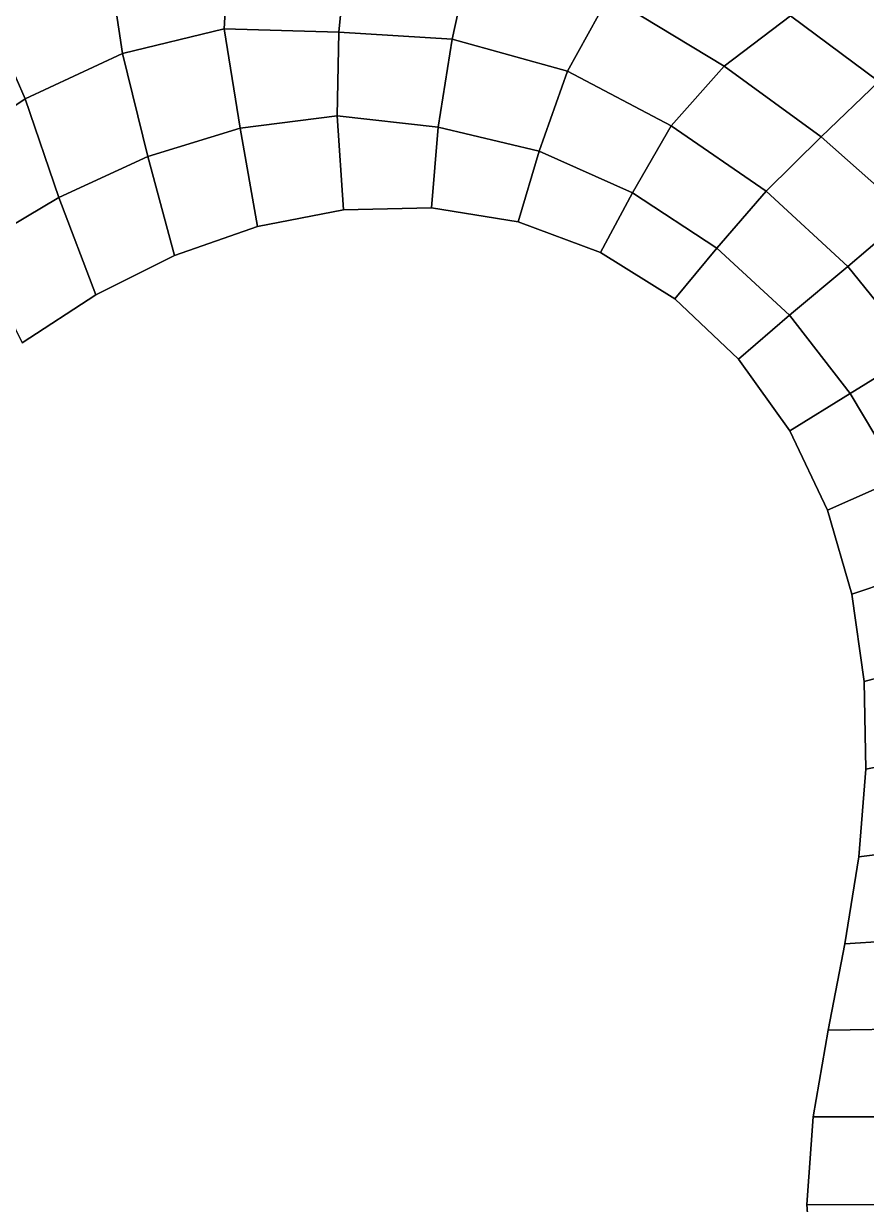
# Model space of a CAD drawing. Header units: metres. Extents: x -0.9 to 1.1, y -1.03 to 1.03.
# Drawn here: x -0.034 to 0.433, y 0 to 0.654 of the extents above; entities that cross this region are included whole.
import ezdxf

# ---------------------------------------------------------------- set-up
doc = ezdxf.new("R2010")
doc.units = ezdxf.units.M

msp = doc.modelspace()

# ---------------------------------------------------------------- linework, layer by layer
for points in [[(0.02092, 0.6374, -1), (0.01142, 0.7014, -1), (-0.05309, 0.6581, -1), (-0.03307, 0.6123, -1)], [(0.0773, 0.6512, -1), (0.08005, 0.7008, -1), (0.01142, 0.7014, -1), (0.02092, 0.6374, -1)], [(0.1408, 0.6493, -1), (0.1452, 0.6939, -1), (0.08005, 0.7008, -1), (0.0773, 0.6512, -1)], [(0.2035, 0.6454, -1), (0.2122, 0.685, -1), (0.1452, 0.6939, -1), (0.1408, 0.6493, -1)], [(0.3486, 0.6909, -1), (0.2903, 0.6692, -1), (0.3543, 0.6305, -1), (0.391, 0.6583, -1)], [(0.4288, 0.6889, -1), (0.391, 0.6583, -1), (0.44, 0.6219, -1), (0.4714, 0.6568, -1)], [(0.2903, 0.6692, -1), (0.2122, 0.685, -1), (0.2035, 0.6454, -1), (0.2675, 0.6277, -1)], [(0.3543, 0.6305, -1), (0.2903, 0.6692, -1), (0.2675, 0.6277, -1), (0.325, 0.5973, -1)], [(-0.03307, 0.6123, -1), (-0.05309, 0.6581, -1), (-0.1078, 0.6219, -1), (-0.08403, 0.5784, -1)], [(0.44, 0.6219, -1), (0.391, 0.6583, -1), (0.3543, 0.6305, -1), (0.408, 0.5912, -1)], [(0.08609, 0.5961, -1), (0.0773, 0.6512, -1), (0.02092, 0.6374, -1), (0.03491, 0.5804, -1)], [(0.1399, 0.603, -1), (0.1408, 0.6493, -1), (0.0773, 0.6512, -1), (0.08609, 0.5961, -1)], [(0.1958, 0.5966, -1), (0.2035, 0.6454, -1), (0.1408, 0.6493, -1), (0.1399, 0.603, -1)], [(0.2517, 0.5833, -1), (0.2675, 0.6277, -1), (0.2035, 0.6454, -1), (0.1958, 0.5966, -1)], [(0.03491, 0.5804, -1), (0.02092, 0.6374, -1), (-0.03307, 0.6123, -1), (-0.01434, 0.5576, -1)], [(0.3776, 0.5612, -1), (0.408, 0.5912, -1), (0.3543, 0.6305, -1), (0.325, 0.5973, -1)], [(0.3035, 0.5603, -1), (0.325, 0.5973, -1), (0.2675, 0.6277, -1), (0.2517, 0.5833, -1)], [(0.4565, 0.5482, -1), (0.4886, 0.5823, -1), (0.44, 0.6219, -1), (0.408, 0.5912, -1)], [(-0.01434, 0.5576, -1), (-0.03307, 0.6123, -1), (-0.08403, 0.5784, -1), (-0.06073, 0.5301, -1)], [(0.1434, 0.5508, -1), (0.1399, 0.603, -1), (0.08609, 0.5961, -1), (0.09564, 0.5417, -1)], [(0.1921, 0.5519, -1), (0.1958, 0.5966, -1), (0.1399, 0.603, -1), (0.1434, 0.5508, -1)], [(0.09564, 0.5417, -1), (0.08609, 0.5961, -1), (0.03491, 0.5804, -1), (0.0497, 0.5256, -1)], [(0.2401, 0.5442, -1), (0.2517, 0.5833, -1), (0.1958, 0.5966, -1), (0.1921, 0.5519, -1)], [(0.3503, 0.5297, -1), (0.3776, 0.5612, -1), (0.325, 0.5973, -1), (0.3035, 0.5603, -1)], [(0.4228, 0.5195, -1), (0.4565, 0.5482, -1), (0.408, 0.5912, -1), (0.3776, 0.5612, -1)], [(0.2857, 0.5273, -1), (0.3035, 0.5603, -1), (0.2517, 0.5833, -1), (0.2401, 0.5442, -1)], [(0.0497, 0.5256, -1), (0.03491, 0.5804, -1), (-0.01434, 0.5576, -1), (0.00622, 0.5037, -1)], [(0.00622, 0.5037, -1), (-0.01434, 0.5576, -1), (-0.06073, 0.5301, -1), (-0.03464, 0.4772, -1)], [(0.3269, 0.5015, -1), (0.3503, 0.5297, -1), (0.3035, 0.5603, -1), (0.2857, 0.5273, -1)], [(0.3904, 0.4925, -1), (0.4228, 0.5195, -1), (0.3776, 0.5612, -1), (0.3503, 0.5297, -1)], [(0.1434, 0.5508, -1), (0.09564, 0.5417, -1), (0.09564, 0.5417, -0.95), (0.1434, 0.5508, -0.95)], [(0.1434, 0.5508, -0.95), (0.09564, 0.5417, -0.95), (0.09564, 0.5417, -0.9), (0.1434, 0.5508, -0.9)], [(0.1434, 0.5508, -0.9), (0.09564, 0.5417, -0.9), (0.09564, 0.5417, -0.85), (0.1434, 0.5508, -0.85)], [(0.1434, 0.5508, -0.85), (0.09564, 0.5417, -0.85), (0.09564, 0.5417, -0.8), (0.1434, 0.5508, -0.8)], [(0.1434, 0.5508, -0.8), (0.09564, 0.5417, -0.8), (0.09564, 0.5417, -0.75), (0.1434, 0.5508, -0.75)], [(0.1434, 0.5508, -0.75), (0.09564, 0.5417, -0.75), (0.09564, 0.5417, -0.7), (0.1434, 0.5508, -0.7)], [(0.1434, 0.5508, -0.7), (0.09564, 0.5417, -0.7), (0.09564, 0.5417, -0.65), (0.1434, 0.5508, -0.65)], [(0.1434, 0.5508, -0.65), (0.09564, 0.5417, -0.65), (0.09564, 0.5417, -0.6), (0.1434, 0.5508, -0.6)], [(0.1434, 0.5508, -0.6), (0.09564, 0.5417, -0.6), (0.09564, 0.5417, -0.55), (0.1434, 0.5508, -0.55)], [(0.1434, 0.5508, -0.55), (0.09564, 0.5417, -0.55), (0.09564, 0.5417, -0.5), (0.1434, 0.5508, -0.5)], [(0.1434, 0.5508, -0.5), (0.09564, 0.5417, -0.5), (0.09564, 0.5417, -0.45), (0.1434, 0.5508, -0.45)], [(0.1434, 0.5508, -0.45), (0.09564, 0.5417, -0.45), (0.09564, 0.5417, -0.4), (0.1434, 0.5508, -0.4)], [(0.1434, 0.5508, -0.4), (0.09564, 0.5417, -0.4), (0.09564, 0.5417, -0.35), (0.1434, 0.5508, -0.35)], [(0.1434, 0.5508, -0.35), (0.09564, 0.5417, -0.35), (0.09564, 0.5417, -0.3), (0.1434, 0.5508, -0.3)], [(0.1434, 0.5508, -0.3), (0.09564, 0.5417, -0.3), (0.09564, 0.5417, -0.25), (0.1434, 0.5508, -0.25)], [(0.1434, 0.5508, -0.25), (0.09564, 0.5417, -0.25), (0.09564, 0.5417, -0.2), (0.1434, 0.5508, -0.2)], [(0.1434, 0.5508, -0.2), (0.09564, 0.5417, -0.2), (0.09564, 0.5417, -0.15), (0.1434, 0.5508, -0.15)], [(0.1434, 0.5508, -0.15), (0.09564, 0.5417, -0.15), (0.09564, 0.5417, -0.1), (0.1434, 0.5508, -0.1)], [(0.1434, 0.5508, -0.1), (0.09564, 0.5417, -0.1), (0.09564, 0.5417, -0.05), (0.1434, 0.5508, -0.05)], [(0.1434, 0.5508, -0.05), (0.09564, 0.5417, -0.05), (0.09564, 0.5417), (0.1434, 0.5508)], [(0.1921, 0.5519, -1), (0.1434, 0.5508, -1), (0.1434, 0.5508, -0.95), (0.1921, 0.5519, -0.95)], [(0.1921, 0.5519, -0.95), (0.1434, 0.5508, -0.95), (0.1434, 0.5508, -0.9), (0.1921, 0.5519, -0.9)], [(0.1921, 0.5519, -0.9), (0.1434, 0.5508, -0.9), (0.1434, 0.5508, -0.85), (0.1921, 0.5519, -0.85)], [(0.1921, 0.5519, -0.85), (0.1434, 0.5508, -0.85), (0.1434, 0.5508, -0.8), (0.1921, 0.5519, -0.8)], [(0.1921, 0.5519, -0.8), (0.1434, 0.5508, -0.8), (0.1434, 0.5508, -0.75), (0.1921, 0.5519, -0.75)], [(0.1921, 0.5519, -0.75), (0.1434, 0.5508, -0.75), (0.1434, 0.5508, -0.7), (0.1921, 0.5519, -0.7)], [(0.1921, 0.5519, -0.7), (0.1434, 0.5508, -0.7), (0.1434, 0.5508, -0.65), (0.1921, 0.5519, -0.65)], [(0.1921, 0.5519, -0.65), (0.1434, 0.5508, -0.65), (0.1434, 0.5508, -0.6), (0.1921, 0.5519, -0.6)], [(0.1921, 0.5519, -0.6), (0.1434, 0.5508, -0.6), (0.1434, 0.5508, -0.55), (0.1921, 0.5519, -0.55)], [(0.1921, 0.5519, -0.55), (0.1434, 0.5508, -0.55), (0.1434, 0.5508, -0.5), (0.1921, 0.5519, -0.5)], [(0.1921, 0.5519, -0.5), (0.1434, 0.5508, -0.5), (0.1434, 0.5508, -0.45), (0.1921, 0.5519, -0.45)], [(0.1921, 0.5519, -0.45), (0.1434, 0.5508, -0.45), (0.1434, 0.5508, -0.4), (0.1921, 0.5519, -0.4)], [(0.1921, 0.5519, -0.4), (0.1434, 0.5508, -0.4), (0.1434, 0.5508, -0.35), (0.1921, 0.5519, -0.35)], [(0.1921, 0.5519, -0.35), (0.1434, 0.5508, -0.35), (0.1434, 0.5508, -0.3), (0.1921, 0.5519, -0.3)], [(0.1921, 0.5519, -0.3), (0.1434, 0.5508, -0.3), (0.1434, 0.5508, -0.25), (0.1921, 0.5519, -0.25)], [(0.1921, 0.5519, -0.25), (0.1434, 0.5508, -0.25), (0.1434, 0.5508, -0.2), (0.1921, 0.5519, -0.2)], [(0.1921, 0.5519, -0.2), (0.1434, 0.5508, -0.2), (0.1434, 0.5508, -0.15), (0.1921, 0.5519, -0.15)], [(0.1921, 0.5519, -0.15), (0.1434, 0.5508, -0.15), (0.1434, 0.5508, -0.1), (0.1921, 0.5519, -0.1)], [(0.1921, 0.5519, -0.1), (0.1434, 0.5508, -0.1), (0.1434, 0.5508, -0.05), (0.1921, 0.5519, -0.05)], [(0.1921, 0.5519, -0.05), (0.1434, 0.5508, -0.05), (0.1434, 0.5508), (0.1921, 0.5519)], [(0.2401, 0.5442, -1), (0.1921, 0.5519, -1), (0.1921, 0.5519, -0.95), (0.2401, 0.5442, -0.95)], [(0.2401, 0.5442, -0.95), (0.1921, 0.5519, -0.95), (0.1921, 0.5519, -0.9), (0.2401, 0.5442, -0.9)], [(0.2401, 0.5442, -0.9), (0.1921, 0.5519, -0.9), (0.1921, 0.5519, -0.85), (0.2401, 0.5442, -0.85)], [(0.2401, 0.5442, -0.85), (0.1921, 0.5519, -0.85), (0.1921, 0.5519, -0.8), (0.2401, 0.5442, -0.8)], [(0.2401, 0.5442, -0.8), (0.1921, 0.5519, -0.8), (0.1921, 0.5519, -0.75), (0.2401, 0.5442, -0.75)], [(0.2401, 0.5442, -0.75), (0.1921, 0.5519, -0.75), (0.1921, 0.5519, -0.7), (0.2401, 0.5442, -0.7)], [(0.2401, 0.5442, -0.7), (0.1921, 0.5519, -0.7), (0.1921, 0.5519, -0.65), (0.2401, 0.5442, -0.65)], [(0.2401, 0.5442, -0.65), (0.1921, 0.5519, -0.65), (0.1921, 0.5519, -0.6), (0.2401, 0.5442, -0.6)], [(0.2401, 0.5442, -0.6), (0.1921, 0.5519, -0.6), (0.1921, 0.5519, -0.55), (0.2401, 0.5442, -0.55)], [(0.2401, 0.5442, -0.55), (0.1921, 0.5519, -0.55), (0.1921, 0.5519, -0.5), (0.2401, 0.5442, -0.5)], [(0.2401, 0.5442, -0.5), (0.1921, 0.5519, -0.5), (0.1921, 0.5519, -0.45), (0.2401, 0.5442, -0.45)], [(0.2401, 0.5442, -0.45), (0.1921, 0.5519, -0.45), (0.1921, 0.5519, -0.4), (0.2401, 0.5442, -0.4)], [(0.2401, 0.5442, -0.4), (0.1921, 0.5519, -0.4), (0.1921, 0.5519, -0.35), (0.2401, 0.5442, -0.35)], [(0.2401, 0.5442, -0.35), (0.1921, 0.5519, -0.35), (0.1921, 0.5519, -0.3), (0.2401, 0.5442, -0.3)], [(0.2401, 0.5442, -0.3), (0.1921, 0.5519, -0.3), (0.1921, 0.5519, -0.25), (0.2401, 0.5442, -0.25)], [(0.2401, 0.5442, -0.25), (0.1921, 0.5519, -0.25), (0.1921, 0.5519, -0.2), (0.2401, 0.5442, -0.2)], [(0.2401, 0.5442, -0.2), (0.1921, 0.5519, -0.2), (0.1921, 0.5519, -0.15), (0.2401, 0.5442, -0.15)], [(0.2401, 0.5442, -0.15), (0.1921, 0.5519, -0.15), (0.1921, 0.5519, -0.1), (0.2401, 0.5442, -0.1)], [(0.2401, 0.5442, -0.1), (0.1921, 0.5519, -0.1), (0.1921, 0.5519, -0.05), (0.2401, 0.5442, -0.05)], [(0.2401, 0.5442, -0.05), (0.1921, 0.5519, -0.05), (0.1921, 0.5519), (0.2401, 0.5442)], [(0.2857, 0.5273, -1), (0.2401, 0.5442, -1), (0.2401, 0.5442, -0.95), (0.2857, 0.5273, -0.95)], [(0.2857, 0.5273, -0.95), (0.2401, 0.5442, -0.95), (0.2401, 0.5442, -0.9), (0.2857, 0.5273, -0.9)], [(0.2857, 0.5273, -0.9), (0.2401, 0.5442, -0.9), (0.2401, 0.5442, -0.85), (0.2857, 0.5273, -0.85)], [(0.2857, 0.5273, -0.85), (0.2401, 0.5442, -0.85), (0.2401, 0.5442, -0.8), (0.2857, 0.5273, -0.8)], [(0.2857, 0.5273, -0.8), (0.2401, 0.5442, -0.8), (0.2401, 0.5442, -0.75), (0.2857, 0.5273, -0.75)], [(0.2857, 0.5273, -0.75), (0.2401, 0.5442, -0.75), (0.2401, 0.5442, -0.7), (0.2857, 0.5273, -0.7)], [(0.2857, 0.5273, -0.7), (0.2401, 0.5442, -0.7), (0.2401, 0.5442, -0.65), (0.2857, 0.5273, -0.65)], [(0.2857, 0.5273, -0.65), (0.2401, 0.5442, -0.65), (0.2401, 0.5442, -0.6), (0.2857, 0.5273, -0.6)], [(0.2857, 0.5273, -0.6), (0.2401, 0.5442, -0.6), (0.2401, 0.5442, -0.55), (0.2857, 0.5273, -0.55)], [(0.2857, 0.5273, -0.55), (0.2401, 0.5442, -0.55), (0.2401, 0.5442, -0.5), (0.2857, 0.5273, -0.5)], [(0.2857, 0.5273, -0.5), (0.2401, 0.5442, -0.5), (0.2401, 0.5442, -0.45), (0.2857, 0.5273, -0.45)], [(0.2857, 0.5273, -0.45), (0.2401, 0.5442, -0.45), (0.2401, 0.5442, -0.4), (0.2857, 0.5273, -0.4)], [(0.2857, 0.5273, -0.4), (0.2401, 0.5442, -0.4), (0.2401, 0.5442, -0.35), (0.2857, 0.5273, -0.35)], [(0.2857, 0.5273, -0.35), (0.2401, 0.5442, -0.35), (0.2401, 0.5442, -0.3), (0.2857, 0.5273, -0.3)], [(0.2857, 0.5273, -0.3), (0.2401, 0.5442, -0.3), (0.2401, 0.5442, -0.25), (0.2857, 0.5273, -0.25)], [(0.2857, 0.5273, -0.25), (0.2401, 0.5442, -0.25), (0.2401, 0.5442, -0.2), (0.2857, 0.5273, -0.2)], [(0.2857, 0.5273, -0.2), (0.2401, 0.5442, -0.2), (0.2401, 0.5442, -0.15), (0.2857, 0.5273, -0.15)], [(0.2857, 0.5273, -0.15), (0.2401, 0.5442, -0.15), (0.2401, 0.5442, -0.1), (0.2857, 0.5273, -0.1)], [(0.2857, 0.5273, -0.1), (0.2401, 0.5442, -0.1), (0.2401, 0.5442, -0.05), (0.2857, 0.5273, -0.05)], [(0.2857, 0.5273, -0.05), (0.2401, 0.5442, -0.05), (0.2401, 0.5442), (0.2857, 0.5273)], [(0.4612, 0.4721, -1), (0.4975, 0.5002, -1), (0.4565, 0.5482, -1), (0.4228, 0.5195, -1)], [(0.09564, 0.5417, -1), (0.0497, 0.5256, -1), (0.0497, 0.5256, -0.95), (0.09564, 0.5417, -0.95)], [(0.09564, 0.5417, -0.95), (0.0497, 0.5256, -0.95), (0.0497, 0.5256, -0.9), (0.09564, 0.5417, -0.9)], [(0.09564, 0.5417, -0.9), (0.0497, 0.5256, -0.9), (0.0497, 0.5256, -0.85), (0.09564, 0.5417, -0.85)], [(0.09564, 0.5417, -0.85), (0.0497, 0.5256, -0.85), (0.0497, 0.5256, -0.8), (0.09564, 0.5417, -0.8)], [(0.09564, 0.5417, -0.8), (0.0497, 0.5256, -0.8), (0.0497, 0.5256, -0.75), (0.09564, 0.5417, -0.75)], [(0.09564, 0.5417, -0.75), (0.0497, 0.5256, -0.75), (0.0497, 0.5256, -0.7), (0.09564, 0.5417, -0.7)], [(0.09564, 0.5417, -0.7), (0.0497, 0.5256, -0.7), (0.0497, 0.5256, -0.65), (0.09564, 0.5417, -0.65)], [(0.09564, 0.5417, -0.65), (0.0497, 0.5256, -0.65), (0.0497, 0.5256, -0.6), (0.09564, 0.5417, -0.6)], [(0.09564, 0.5417, -0.6), (0.0497, 0.5256, -0.6), (0.0497, 0.5256, -0.55), (0.09564, 0.5417, -0.55)], [(0.09564, 0.5417, -0.55), (0.0497, 0.5256, -0.55), (0.0497, 0.5256, -0.5), (0.09564, 0.5417, -0.5)], [(0.09564, 0.5417, -0.5), (0.0497, 0.5256, -0.5), (0.0497, 0.5256, -0.45), (0.09564, 0.5417, -0.45)], [(0.09564, 0.5417, -0.45), (0.0497, 0.5256, -0.45), (0.0497, 0.5256, -0.4), (0.09564, 0.5417, -0.4)], [(0.09564, 0.5417, -0.4), (0.0497, 0.5256, -0.4), (0.0497, 0.5256, -0.35), (0.09564, 0.5417, -0.35)], [(0.09564, 0.5417, -0.35), (0.0497, 0.5256, -0.35), (0.0497, 0.5256, -0.3), (0.09564, 0.5417, -0.3)], [(0.09564, 0.5417, -0.3), (0.0497, 0.5256, -0.3), (0.0497, 0.5256, -0.25), (0.09564, 0.5417, -0.25)], [(0.09564, 0.5417, -0.25), (0.0497, 0.5256, -0.25), (0.0497, 0.5256, -0.2), (0.09564, 0.5417, -0.2)], [(0.09564, 0.5417, -0.2), (0.0497, 0.5256, -0.2), (0.0497, 0.5256, -0.15), (0.09564, 0.5417, -0.15)], [(0.09564, 0.5417, -0.15), (0.0497, 0.5256, -0.15), (0.0497, 0.5256, -0.1), (0.09564, 0.5417, -0.1)], [(0.09564, 0.5417, -0.1), (0.0497, 0.5256, -0.1), (0.0497, 0.5256, -0.05), (0.09564, 0.5417, -0.05)], [(0.09564, 0.5417, -0.05), (0.0497, 0.5256, -0.05), (0.0497, 0.5256), (0.09564, 0.5417)], [(0.0497, 0.5256, -1), (0.00622, 0.5037, -1), (0.00622, 0.5037, -0.95), (0.0497, 0.5256, -0.95)], [(0.0497, 0.5256, -0.95), (0.00622, 0.5037, -0.95), (0.00622, 0.5037, -0.9), (0.0497, 0.5256, -0.9)], [(0.0497, 0.5256, -0.9), (0.00622, 0.5037, -0.9), (0.00622, 0.5037, -0.85), (0.0497, 0.5256, -0.85)], [(0.0497, 0.5256, -0.85), (0.00622, 0.5037, -0.85), (0.00622, 0.5037, -0.8), (0.0497, 0.5256, -0.8)], [(0.0497, 0.5256, -0.8), (0.00622, 0.5037, -0.8), (0.00622, 0.5037, -0.75), (0.0497, 0.5256, -0.75)], [(0.0497, 0.5256, -0.75), (0.00622, 0.5037, -0.75), (0.00622, 0.5037, -0.7), (0.0497, 0.5256, -0.7)], [(0.0497, 0.5256, -0.7), (0.00622, 0.5037, -0.7), (0.00622, 0.5037, -0.65), (0.0497, 0.5256, -0.65)], [(0.0497, 0.5256, -0.65), (0.00622, 0.5037, -0.65), (0.00622, 0.5037, -0.6), (0.0497, 0.5256, -0.6)], [(0.0497, 0.5256, -0.6), (0.00622, 0.5037, -0.6), (0.00622, 0.5037, -0.55), (0.0497, 0.5256, -0.55)], [(0.0497, 0.5256, -0.55), (0.00622, 0.5037, -0.55), (0.00622, 0.5037, -0.5), (0.0497, 0.5256, -0.5)], [(0.0497, 0.5256, -0.5), (0.00622, 0.5037, -0.5), (0.00622, 0.5037, -0.45), (0.0497, 0.5256, -0.45)], [(0.0497, 0.5256, -0.45), (0.00622, 0.5037, -0.45), (0.00622, 0.5037, -0.4), (0.0497, 0.5256, -0.4)], [(0.0497, 0.5256, -0.4), (0.00622, 0.5037, -0.4), (0.00622, 0.5037, -0.35), (0.0497, 0.5256, -0.35)], [(0.0497, 0.5256, -0.35), (0.00622, 0.5037, -0.35), (0.00622, 0.5037, -0.3), (0.0497, 0.5256, -0.3)], [(0.0497, 0.5256, -0.3), (0.00622, 0.5037, -0.3), (0.00622, 0.5037, -0.25), (0.0497, 0.5256, -0.25)], [(0.0497, 0.5256, -0.25), (0.00622, 0.5037, -0.25), (0.00622, 0.5037, -0.2), (0.0497, 0.5256, -0.2)], [(0.0497, 0.5256, -0.2), (0.00622, 0.5037, -0.2), (0.00622, 0.5037, -0.15), (0.0497, 0.5256, -0.15)], [(0.0497, 0.5256, -0.15), (0.00622, 0.5037, -0.15), (0.00622, 0.5037, -0.1), (0.0497, 0.5256, -0.1)], [(0.0497, 0.5256, -0.1), (0.00622, 0.5037, -0.1), (0.00622, 0.5037, -0.05), (0.0497, 0.5256, -0.05)], [(0.0497, 0.5256, -0.05), (0.00622, 0.5037, -0.05), (0.00622, 0.5037), (0.0497, 0.5256)], [(0.3269, 0.5015, -1), (0.2857, 0.5273, -1), (0.2857, 0.5273, -0.95), (0.3269, 0.5015, -0.95)], [(0.3269, 0.5015, -0.95), (0.2857, 0.5273, -0.95), (0.2857, 0.5273, -0.9), (0.3269, 0.5015, -0.9)], [(0.3269, 0.5015, -0.9), (0.2857, 0.5273, -0.9), (0.2857, 0.5273, -0.85), (0.3269, 0.5015, -0.85)], [(0.3269, 0.5015, -0.85), (0.2857, 0.5273, -0.85), (0.2857, 0.5273, -0.8), (0.3269, 0.5015, -0.8)], [(0.3269, 0.5015, -0.8), (0.2857, 0.5273, -0.8), (0.2857, 0.5273, -0.75), (0.3269, 0.5015, -0.75)], [(0.3269, 0.5015, -0.75), (0.2857, 0.5273, -0.75), (0.2857, 0.5273, -0.7), (0.3269, 0.5015, -0.7)], [(0.3269, 0.5015, -0.7), (0.2857, 0.5273, -0.7), (0.2857, 0.5273, -0.65), (0.3269, 0.5015, -0.65)], [(0.3269, 0.5015, -0.65), (0.2857, 0.5273, -0.65), (0.2857, 0.5273, -0.6), (0.3269, 0.5015, -0.6)], [(0.3269, 0.5015, -0.6), (0.2857, 0.5273, -0.6), (0.2857, 0.5273, -0.55), (0.3269, 0.5015, -0.55)], [(0.3269, 0.5015, -0.55), (0.2857, 0.5273, -0.55), (0.2857, 0.5273, -0.5), (0.3269, 0.5015, -0.5)], [(0.3269, 0.5015, -0.5), (0.2857, 0.5273, -0.5), (0.2857, 0.5273, -0.45), (0.3269, 0.5015, -0.45)], [(0.3269, 0.5015, -0.45), (0.2857, 0.5273, -0.45), (0.2857, 0.5273, -0.4), (0.3269, 0.5015, -0.4)], [(0.3269, 0.5015, -0.4), (0.2857, 0.5273, -0.4), (0.2857, 0.5273, -0.35), (0.3269, 0.5015, -0.35)], [(0.3269, 0.5015, -0.35), (0.2857, 0.5273, -0.35), (0.2857, 0.5273, -0.3), (0.3269, 0.5015, -0.3)], [(0.3269, 0.5015, -0.3), (0.2857, 0.5273, -0.3), (0.2857, 0.5273, -0.25), (0.3269, 0.5015, -0.25)], [(0.3269, 0.5015, -0.25), (0.2857, 0.5273, -0.25), (0.2857, 0.5273, -0.2), (0.3269, 0.5015, -0.2)], [(0.3269, 0.5015, -0.2), (0.2857, 0.5273, -0.2), (0.2857, 0.5273, -0.15), (0.3269, 0.5015, -0.15)], [(0.3269, 0.5015, -0.15), (0.2857, 0.5273, -0.15), (0.2857, 0.5273, -0.1), (0.3269, 0.5015, -0.1)], [(0.3269, 0.5015, -0.1), (0.2857, 0.5273, -0.1), (0.2857, 0.5273, -0.05), (0.3269, 0.5015, -0.05)], [(0.3269, 0.5015, -0.05), (0.2857, 0.5273, -0.05), (0.2857, 0.5273), (0.3269, 0.5015)], [(0.3623, 0.4681, -1), (0.3904, 0.4925, -1), (0.3503, 0.5297, -1), (0.3269, 0.5015, -1)], [(0.4241, 0.4492, -1), (0.4612, 0.4721, -1), (0.4228, 0.5195, -1), (0.3904, 0.4925, -1)], [(0.00622, 0.5037, -1), (-0.03464, 0.4772, -1), (-0.03464, 0.4772, -0.95), (0.00622, 0.5037, -0.95)], [(0.00622, 0.5037, -0.95), (-0.03464, 0.4772, -0.95), (-0.03464, 0.4772, -0.9), (0.00622, 0.5037, -0.9)], [(0.00622, 0.5037, -0.9), (-0.03464, 0.4772, -0.9), (-0.03464, 0.4772, -0.85), (0.00622, 0.5037, -0.85)], [(0.00622, 0.5037, -0.85), (-0.03464, 0.4772, -0.85), (-0.03464, 0.4772, -0.8), (0.00622, 0.5037, -0.8)], [(0.00622, 0.5037, -0.8), (-0.03464, 0.4772, -0.8), (-0.03464, 0.4772, -0.75), (0.00622, 0.5037, -0.75)], [(0.00622, 0.5037, -0.75), (-0.03464, 0.4772, -0.75), (-0.03464, 0.4772, -0.7), (0.00622, 0.5037, -0.7)], [(0.00622, 0.5037, -0.7), (-0.03464, 0.4772, -0.7), (-0.03464, 0.4772, -0.65), (0.00622, 0.5037, -0.65)], [(0.00622, 0.5037, -0.65), (-0.03464, 0.4772, -0.65), (-0.03464, 0.4772, -0.6), (0.00622, 0.5037, -0.6)], [(0.00622, 0.5037, -0.6), (-0.03464, 0.4772, -0.6), (-0.03464, 0.4772, -0.55), (0.00622, 0.5037, -0.55)], [(0.00622, 0.5037, -0.55), (-0.03464, 0.4772, -0.55), (-0.03464, 0.4772, -0.5), (0.00622, 0.5037, -0.5)], [(0.00622, 0.5037, -0.5), (-0.03464, 0.4772, -0.5), (-0.03464, 0.4772, -0.45), (0.00622, 0.5037, -0.45)], [(0.00622, 0.5037, -0.45), (-0.03464, 0.4772, -0.45), (-0.03464, 0.4772, -0.4), (0.00622, 0.5037, -0.4)], [(0.00622, 0.5037, -0.4), (-0.03464, 0.4772, -0.4), (-0.03464, 0.4772, -0.35), (0.00622, 0.5037, -0.35)], [(0.00622, 0.5037, -0.35), (-0.03464, 0.4772, -0.35), (-0.03464, 0.4772, -0.3), (0.00622, 0.5037, -0.3)], [(0.00622, 0.5037, -0.3), (-0.03464, 0.4772, -0.3), (-0.03464, 0.4772, -0.25), (0.00622, 0.5037, -0.25)], [(0.00622, 0.5037, -0.25), (-0.03464, 0.4772, -0.25), (-0.03464, 0.4772, -0.2), (0.00622, 0.5037, -0.2)], [(0.00622, 0.5037, -0.2), (-0.03464, 0.4772, -0.2), (-0.03464, 0.4772, -0.15), (0.00622, 0.5037, -0.15)], [(0.00622, 0.5037, -0.15), (-0.03464, 0.4772, -0.15), (-0.03464, 0.4772, -0.1), (0.00622, 0.5037, -0.1)], [(0.00622, 0.5037, -0.1), (-0.03464, 0.4772, -0.1), (-0.03464, 0.4772, -0.05), (0.00622, 0.5037, -0.05)], [(0.00622, 0.5037, -0.05), (-0.03464, 0.4772, -0.05), (-0.03464, 0.4772), (0.00622, 0.5037)], [(0.3623, 0.4681, -1), (0.3269, 0.5015, -1), (0.3269, 0.5015, -0.95), (0.3623, 0.4681, -0.95)], [(0.3623, 0.4681, -0.95), (0.3269, 0.5015, -0.95), (0.3269, 0.5015, -0.9), (0.3623, 0.4681, -0.9)], [(0.3623, 0.4681, -0.9), (0.3269, 0.5015, -0.9), (0.3269, 0.5015, -0.85), (0.3623, 0.4681, -0.85)], [(0.3623, 0.4681, -0.85), (0.3269, 0.5015, -0.85), (0.3269, 0.5015, -0.8), (0.3623, 0.4681, -0.8)], [(0.3623, 0.4681, -0.8), (0.3269, 0.5015, -0.8), (0.3269, 0.5015, -0.75), (0.3623, 0.4681, -0.75)], [(0.3623, 0.4681, -0.75), (0.3269, 0.5015, -0.75), (0.3269, 0.5015, -0.7), (0.3623, 0.4681, -0.7)], [(0.3623, 0.4681, -0.7), (0.3269, 0.5015, -0.7), (0.3269, 0.5015, -0.65), (0.3623, 0.4681, -0.65)], [(0.3623, 0.4681, -0.65), (0.3269, 0.5015, -0.65), (0.3269, 0.5015, -0.6), (0.3623, 0.4681, -0.6)], [(0.3623, 0.4681, -0.6), (0.3269, 0.5015, -0.6), (0.3269, 0.5015, -0.55), (0.3623, 0.4681, -0.55)], [(0.3623, 0.4681, -0.55), (0.3269, 0.5015, -0.55), (0.3269, 0.5015, -0.5), (0.3623, 0.4681, -0.5)], [(0.3623, 0.4681, -0.5), (0.3269, 0.5015, -0.5), (0.3269, 0.5015, -0.45), (0.3623, 0.4681, -0.45)], [(0.3623, 0.4681, -0.45), (0.3269, 0.5015, -0.45), (0.3269, 0.5015, -0.4), (0.3623, 0.4681, -0.4)], [(0.3623, 0.4681, -0.4), (0.3269, 0.5015, -0.4), (0.3269, 0.5015, -0.35), (0.3623, 0.4681, -0.35)], [(0.3623, 0.4681, -0.35), (0.3269, 0.5015, -0.35), (0.3269, 0.5015, -0.3), (0.3623, 0.4681, -0.3)], [(0.3623, 0.4681, -0.3), (0.3269, 0.5015, -0.3), (0.3269, 0.5015, -0.25), (0.3623, 0.4681, -0.25)], [(0.3623, 0.4681, -0.25), (0.3269, 0.5015, -0.25), (0.3269, 0.5015, -0.2), (0.3623, 0.4681, -0.2)], [(0.3623, 0.4681, -0.2), (0.3269, 0.5015, -0.2), (0.3269, 0.5015, -0.15), (0.3623, 0.4681, -0.15)], [(0.3623, 0.4681, -0.15), (0.3269, 0.5015, -0.15), (0.3269, 0.5015, -0.1), (0.3623, 0.4681, -0.1)], [(0.3623, 0.4681, -0.1), (0.3269, 0.5015, -0.1), (0.3269, 0.5015, -0.05), (0.3623, 0.4681, -0.05)], [(0.3623, 0.4681, -0.05), (0.3269, 0.5015, -0.05), (0.3269, 0.5015), (0.3623, 0.4681)], [(0.3906, 0.4285, -1), (0.4241, 0.4492, -1), (0.3904, 0.4925, -1), (0.3623, 0.4681, -1)], [(0.452, 0.4024, -1), (0.4945, 0.4189, -1), (0.4612, 0.4721, -1), (0.4241, 0.4492, -1)], [(0.3906, 0.4285, -1), (0.3623, 0.4681, -1), (0.3623, 0.4681, -0.95), (0.3906, 0.4285, -0.95)], [(0.3906, 0.4285, -0.95), (0.3623, 0.4681, -0.95), (0.3623, 0.4681, -0.9), (0.3906, 0.4285, -0.9)], [(0.3906, 0.4285, -0.9), (0.3623, 0.4681, -0.9), (0.3623, 0.4681, -0.85), (0.3906, 0.4285, -0.85)], [(0.3906, 0.4285, -0.85), (0.3623, 0.4681, -0.85), (0.3623, 0.4681, -0.8), (0.3906, 0.4285, -0.8)], [(0.3906, 0.4285, -0.8), (0.3623, 0.4681, -0.8), (0.3623, 0.4681, -0.75), (0.3906, 0.4285, -0.75)], [(0.3906, 0.4285, -0.75), (0.3623, 0.4681, -0.75), (0.3623, 0.4681, -0.7), (0.3906, 0.4285, -0.7)], [(0.3906, 0.4285, -0.7), (0.3623, 0.4681, -0.7), (0.3623, 0.4681, -0.65), (0.3906, 0.4285, -0.65)], [(0.3906, 0.4285, -0.65), (0.3623, 0.4681, -0.65), (0.3623, 0.4681, -0.6), (0.3906, 0.4285, -0.6)], [(0.3906, 0.4285, -0.6), (0.3623, 0.4681, -0.6), (0.3623, 0.4681, -0.55), (0.3906, 0.4285, -0.55)], [(0.3906, 0.4285, -0.55), (0.3623, 0.4681, -0.55), (0.3623, 0.4681, -0.5), (0.3906, 0.4285, -0.5)], [(0.3906, 0.4285, -0.5), (0.3623, 0.4681, -0.5), (0.3623, 0.4681, -0.45), (0.3906, 0.4285, -0.45)], [(0.3906, 0.4285, -0.45), (0.3623, 0.4681, -0.45), (0.3623, 0.4681, -0.4), (0.3906, 0.4285, -0.4)], [(0.3906, 0.4285, -0.4), (0.3623, 0.4681, -0.4), (0.3623, 0.4681, -0.35), (0.3906, 0.4285, -0.35)], [(0.3906, 0.4285, -0.35), (0.3623, 0.4681, -0.35), (0.3623, 0.4681, -0.3), (0.3906, 0.4285, -0.3)], [(0.3906, 0.4285, -0.3), (0.3623, 0.4681, -0.3), (0.3623, 0.4681, -0.25), (0.3906, 0.4285, -0.25)], [(0.3906, 0.4285, -0.25), (0.3623, 0.4681, -0.25), (0.3623, 0.4681, -0.2), (0.3906, 0.4285, -0.2)], [(0.3906, 0.4285, -0.2), (0.3623, 0.4681, -0.2), (0.3623, 0.4681, -0.15), (0.3906, 0.4285, -0.15)], [(0.3906, 0.4285, -0.15), (0.3623, 0.4681, -0.15), (0.3623, 0.4681, -0.1), (0.3906, 0.4285, -0.1)], [(0.3906, 0.4285, -0.1), (0.3623, 0.4681, -0.1), (0.3623, 0.4681, -0.05), (0.3906, 0.4285, -0.05)], [(0.3906, 0.4285, -0.05), (0.3623, 0.4681, -0.05), (0.3623, 0.4681), (0.3906, 0.4285)], [(0.4115, 0.3846, -1), (0.452, 0.4024, -1), (0.4241, 0.4492, -1), (0.3906, 0.4285, -1)], [(0.4115, 0.3846, -1), (0.3906, 0.4285, -1), (0.3906, 0.4285, -0.95), (0.4115, 0.3846, -0.95)], [(0.4115, 0.3846, -0.95), (0.3906, 0.4285, -0.95), (0.3906, 0.4285, -0.9), (0.4115, 0.3846, -0.9)], [(0.4115, 0.3846, -0.9), (0.3906, 0.4285, -0.9), (0.3906, 0.4285, -0.85), (0.4115, 0.3846, -0.85)], [(0.4115, 0.3846, -0.85), (0.3906, 0.4285, -0.85), (0.3906, 0.4285, -0.8), (0.4115, 0.3846, -0.8)], [(0.4115, 0.3846, -0.8), (0.3906, 0.4285, -0.8), (0.3906, 0.4285, -0.75), (0.4115, 0.3846, -0.75)], [(0.4115, 0.3846, -0.75), (0.3906, 0.4285, -0.75), (0.3906, 0.4285, -0.7), (0.4115, 0.3846, -0.7)], [(0.4115, 0.3846, -0.7), (0.3906, 0.4285, -0.7), (0.3906, 0.4285, -0.65), (0.4115, 0.3846, -0.65)], [(0.4115, 0.3846, -0.65), (0.3906, 0.4285, -0.65), (0.3906, 0.4285, -0.6), (0.4115, 0.3846, -0.6)], [(0.4115, 0.3846, -0.6), (0.3906, 0.4285, -0.6), (0.3906, 0.4285, -0.55), (0.4115, 0.3846, -0.55)], [(0.4115, 0.3846, -0.55), (0.3906, 0.4285, -0.55), (0.3906, 0.4285, -0.5), (0.4115, 0.3846, -0.5)], [(0.4115, 0.3846, -0.5), (0.3906, 0.4285, -0.5), (0.3906, 0.4285, -0.45), (0.4115, 0.3846, -0.45)], [(0.4115, 0.3846, -0.45), (0.3906, 0.4285, -0.45), (0.3906, 0.4285, -0.4), (0.4115, 0.3846, -0.4)], [(0.4115, 0.3846, -0.4), (0.3906, 0.4285, -0.4), (0.3906, 0.4285, -0.35), (0.4115, 0.3846, -0.35)], [(0.4115, 0.3846, -0.35), (0.3906, 0.4285, -0.35), (0.3906, 0.4285, -0.3), (0.4115, 0.3846, -0.3)], [(0.4115, 0.3846, -0.3), (0.3906, 0.4285, -0.3), (0.3906, 0.4285, -0.25), (0.4115, 0.3846, -0.25)], [(0.4115, 0.3846, -0.25), (0.3906, 0.4285, -0.25), (0.3906, 0.4285, -0.2), (0.4115, 0.3846, -0.2)], [(0.4115, 0.3846, -0.2), (0.3906, 0.4285, -0.2), (0.3906, 0.4285, -0.15), (0.4115, 0.3846, -0.15)], [(0.4115, 0.3846, -0.15), (0.3906, 0.4285, -0.15), (0.3906, 0.4285, -0.1), (0.4115, 0.3846, -0.1)], [(0.4115, 0.3846, -0.1), (0.3906, 0.4285, -0.1), (0.3906, 0.4285, -0.05), (0.4115, 0.3846, -0.05)], [(0.4115, 0.3846, -0.05), (0.3906, 0.4285, -0.05), (0.3906, 0.4285), (0.4115, 0.3846)], [(0.425, 0.3379, -1), (0.4689, 0.3527, -1), (0.452, 0.4024, -1), (0.4115, 0.3846, -1)], [(0.425, 0.3379, -1), (0.4115, 0.3846, -1), (0.4115, 0.3846, -0.95), (0.425, 0.3379, -0.95)], [(0.425, 0.3379, -0.95), (0.4115, 0.3846, -0.95), (0.4115, 0.3846, -0.9), (0.425, 0.3379, -0.9)], [(0.425, 0.3379, -0.9), (0.4115, 0.3846, -0.9), (0.4115, 0.3846, -0.85), (0.425, 0.3379, -0.85)], [(0.425, 0.3379, -0.85), (0.4115, 0.3846, -0.85), (0.4115, 0.3846, -0.8), (0.425, 0.3379, -0.8)], [(0.425, 0.3379, -0.8), (0.4115, 0.3846, -0.8), (0.4115, 0.3846, -0.75), (0.425, 0.3379, -0.75)], [(0.425, 0.3379, -0.75), (0.4115, 0.3846, -0.75), (0.4115, 0.3846, -0.7), (0.425, 0.3379, -0.7)], [(0.425, 0.3379, -0.7), (0.4115, 0.3846, -0.7), (0.4115, 0.3846, -0.65), (0.425, 0.3379, -0.65)], [(0.425, 0.3379, -0.65), (0.4115, 0.3846, -0.65), (0.4115, 0.3846, -0.6), (0.425, 0.3379, -0.6)], [(0.425, 0.3379, -0.6), (0.4115, 0.3846, -0.6), (0.4115, 0.3846, -0.55), (0.425, 0.3379, -0.55)], [(0.425, 0.3379, -0.55), (0.4115, 0.3846, -0.55), (0.4115, 0.3846, -0.5), (0.425, 0.3379, -0.5)], [(0.425, 0.3379, -0.5), (0.4115, 0.3846, -0.5), (0.4115, 0.3846, -0.45), (0.425, 0.3379, -0.45)], [(0.425, 0.3379, -0.45), (0.4115, 0.3846, -0.45), (0.4115, 0.3846, -0.4), (0.425, 0.3379, -0.4)], [(0.425, 0.3379, -0.4), (0.4115, 0.3846, -0.4), (0.4115, 0.3846, -0.35), (0.425, 0.3379, -0.35)], [(0.425, 0.3379, -0.35), (0.4115, 0.3846, -0.35), (0.4115, 0.3846, -0.3), (0.425, 0.3379, -0.3)], [(0.425, 0.3379, -0.3), (0.4115, 0.3846, -0.3), (0.4115, 0.3846, -0.25), (0.425, 0.3379, -0.25)], [(0.425, 0.3379, -0.25), (0.4115, 0.3846, -0.25), (0.4115, 0.3846, -0.2), (0.425, 0.3379, -0.2)], [(0.425, 0.3379, -0.2), (0.4115, 0.3846, -0.2), (0.4115, 0.3846, -0.15), (0.425, 0.3379, -0.15)], [(0.425, 0.3379, -0.15), (0.4115, 0.3846, -0.15), (0.4115, 0.3846, -0.1), (0.425, 0.3379, -0.1)], [(0.425, 0.3379, -0.1), (0.4115, 0.3846, -0.1), (0.4115, 0.3846, -0.05), (0.425, 0.3379, -0.05)], [(0.425, 0.3379, -0.05), (0.4115, 0.3846, -0.05), (0.4115, 0.3846), (0.425, 0.3379)], [(0.4319, 0.2897, -1), (0.4773, 0.3018, -1), (0.4689, 0.3527, -1), (0.425, 0.3379, -1)], [(0.4319, 0.2897, -1), (0.425, 0.3379, -1), (0.425, 0.3379, -0.95), (0.4319, 0.2897, -0.95)], [(0.4319, 0.2897, -0.95), (0.425, 0.3379, -0.95), (0.425, 0.3379, -0.9), (0.4319, 0.2897, -0.9)], [(0.4319, 0.2897, -0.9), (0.425, 0.3379, -0.9), (0.425, 0.3379, -0.85), (0.4319, 0.2897, -0.85)], [(0.4319, 0.2897, -0.85), (0.425, 0.3379, -0.85), (0.425, 0.3379, -0.8), (0.4319, 0.2897, -0.8)], [(0.4319, 0.2897, -0.8), (0.425, 0.3379, -0.8), (0.425, 0.3379, -0.75), (0.4319, 0.2897, -0.75)], [(0.4319, 0.2897, -0.75), (0.425, 0.3379, -0.75), (0.425, 0.3379, -0.7), (0.4319, 0.2897, -0.7)], [(0.4319, 0.2897, -0.7), (0.425, 0.3379, -0.7), (0.425, 0.3379, -0.65), (0.4319, 0.2897, -0.65)], [(0.4319, 0.2897, -0.65), (0.425, 0.3379, -0.65), (0.425, 0.3379, -0.6), (0.4319, 0.2897, -0.6)], [(0.4319, 0.2897, -0.6), (0.425, 0.3379, -0.6), (0.425, 0.3379, -0.55), (0.4319, 0.2897, -0.55)], [(0.4319, 0.2897, -0.55), (0.425, 0.3379, -0.55), (0.425, 0.3379, -0.5), (0.4319, 0.2897, -0.5)], [(0.4319, 0.2897, -0.5), (0.425, 0.3379, -0.5), (0.425, 0.3379, -0.45), (0.4319, 0.2897, -0.45)], [(0.4319, 0.2897, -0.45), (0.425, 0.3379, -0.45), (0.425, 0.3379, -0.4), (0.4319, 0.2897, -0.4)], [(0.4319, 0.2897, -0.4), (0.425, 0.3379, -0.4), (0.425, 0.3379, -0.35), (0.4319, 0.2897, -0.35)], [(0.4319, 0.2897, -0.35), (0.425, 0.3379, -0.35), (0.425, 0.3379, -0.3), (0.4319, 0.2897, -0.3)], [(0.4319, 0.2897, -0.3), (0.425, 0.3379, -0.3), (0.425, 0.3379, -0.25), (0.4319, 0.2897, -0.25)], [(0.4319, 0.2897, -0.25), (0.425, 0.3379, -0.25), (0.425, 0.3379, -0.2), (0.4319, 0.2897, -0.2)], [(0.4319, 0.2897, -0.2), (0.425, 0.3379, -0.2), (0.425, 0.3379, -0.15), (0.4319, 0.2897, -0.15)], [(0.4319, 0.2897, -0.15), (0.425, 0.3379, -0.15), (0.425, 0.3379, -0.1), (0.4319, 0.2897, -0.1)], [(0.4319, 0.2897, -0.1), (0.425, 0.3379, -0.1), (0.425, 0.3379, -0.05), (0.4319, 0.2897, -0.05)], [(0.4319, 0.2897, -0.05), (0.425, 0.3379, -0.05), (0.425, 0.3379), (0.4319, 0.2897)], [(0.4328, 0.241, -1), (0.4769, 0.25, -1), (0.4773, 0.3018, -1), (0.4319, 0.2897, -1)], [(0.4328, 0.241, -1), (0.4319, 0.2897, -1), (0.4319, 0.2897, -0.95), (0.4328, 0.241, -0.95)], [(0.4328, 0.241, -0.95), (0.4319, 0.2897, -0.95), (0.4319, 0.2897, -0.9), (0.4328, 0.241, -0.9)], [(0.4328, 0.241, -0.9), (0.4319, 0.2897, -0.9), (0.4319, 0.2897, -0.85), (0.4328, 0.241, -0.85)], [(0.4328, 0.241, -0.85), (0.4319, 0.2897, -0.85), (0.4319, 0.2897, -0.8), (0.4328, 0.241, -0.8)], [(0.4328, 0.241, -0.8), (0.4319, 0.2897, -0.8), (0.4319, 0.2897, -0.75), (0.4328, 0.241, -0.75)], [(0.4328, 0.241, -0.75), (0.4319, 0.2897, -0.75), (0.4319, 0.2897, -0.7), (0.4328, 0.241, -0.7)], [(0.4328, 0.241, -0.7), (0.4319, 0.2897, -0.7), (0.4319, 0.2897, -0.65), (0.4328, 0.241, -0.65)], [(0.4328, 0.241, -0.65), (0.4319, 0.2897, -0.65), (0.4319, 0.2897, -0.6), (0.4328, 0.241, -0.6)], [(0.4328, 0.241, -0.6), (0.4319, 0.2897, -0.6), (0.4319, 0.2897, -0.55), (0.4328, 0.241, -0.55)], [(0.4328, 0.241, -0.55), (0.4319, 0.2897, -0.55), (0.4319, 0.2897, -0.5), (0.4328, 0.241, -0.5)], [(0.4328, 0.241, -0.5), (0.4319, 0.2897, -0.5), (0.4319, 0.2897, -0.45), (0.4328, 0.241, -0.45)], [(0.4328, 0.241, -0.45), (0.4319, 0.2897, -0.45), (0.4319, 0.2897, -0.4), (0.4328, 0.241, -0.4)], [(0.4328, 0.241, -0.4), (0.4319, 0.2897, -0.4), (0.4319, 0.2897, -0.35), (0.4328, 0.241, -0.35)], [(0.4328, 0.241, -0.35), (0.4319, 0.2897, -0.35), (0.4319, 0.2897, -0.3), (0.4328, 0.241, -0.3)], [(0.4328, 0.241, -0.3), (0.4319, 0.2897, -0.3), (0.4319, 0.2897, -0.25), (0.4328, 0.241, -0.25)], [(0.4328, 0.241, -0.25), (0.4319, 0.2897, -0.25), (0.4319, 0.2897, -0.2), (0.4328, 0.241, -0.2)], [(0.4328, 0.241, -0.2), (0.4319, 0.2897, -0.2), (0.4319, 0.2897, -0.15), (0.4328, 0.241, -0.15)], [(0.4328, 0.241, -0.15), (0.4319, 0.2897, -0.15), (0.4319, 0.2897, -0.1), (0.4328, 0.241, -0.1)], [(0.4328, 0.241, -0.1), (0.4319, 0.2897, -0.1), (0.4319, 0.2897, -0.05), (0.4328, 0.241, -0.05)], [(0.4328, 0.241, -0.05), (0.4319, 0.2897, -0.05), (0.4319, 0.2897), (0.4328, 0.241)], [(0.4288, 0.1925, -1), (0.4732, 0.1981, -1), (0.4769, 0.25, -1), (0.4328, 0.241, -1)], [(0.4288, 0.1925, -1), (0.4328, 0.241, -1), (0.4328, 0.241, -0.95), (0.4288, 0.1925, -0.95)], [(0.4288, 0.1925, -0.95), (0.4328, 0.241, -0.95), (0.4328, 0.241, -0.9), (0.4288, 0.1925, -0.9)], [(0.4288, 0.1925, -0.9), (0.4328, 0.241, -0.9), (0.4328, 0.241, -0.85), (0.4288, 0.1925, -0.85)], [(0.4288, 0.1925, -0.85), (0.4328, 0.241, -0.85), (0.4328, 0.241, -0.8), (0.4288, 0.1925, -0.8)], [(0.4288, 0.1925, -0.8), (0.4328, 0.241, -0.8), (0.4328, 0.241, -0.75), (0.4288, 0.1925, -0.75)], [(0.4288, 0.1925, -0.75), (0.4328, 0.241, -0.75), (0.4328, 0.241, -0.7), (0.4288, 0.1925, -0.7)], [(0.4288, 0.1925, -0.7), (0.4328, 0.241, -0.7), (0.4328, 0.241, -0.65), (0.4288, 0.1925, -0.65)], [(0.4288, 0.1925, -0.65), (0.4328, 0.241, -0.65), (0.4328, 0.241, -0.6), (0.4288, 0.1925, -0.6)], [(0.4288, 0.1925, -0.6), (0.4328, 0.241, -0.6), (0.4328, 0.241, -0.55), (0.4288, 0.1925, -0.55)], [(0.4288, 0.1925, -0.55), (0.4328, 0.241, -0.55), (0.4328, 0.241, -0.5), (0.4288, 0.1925, -0.5)], [(0.4288, 0.1925, -0.5), (0.4328, 0.241, -0.5), (0.4328, 0.241, -0.45), (0.4288, 0.1925, -0.45)], [(0.4288, 0.1925, -0.45), (0.4328, 0.241, -0.45), (0.4328, 0.241, -0.4), (0.4288, 0.1925, -0.4)], [(0.4288, 0.1925, -0.4), (0.4328, 0.241, -0.4), (0.4328, 0.241, -0.35), (0.4288, 0.1925, -0.35)], [(0.4288, 0.1925, -0.35), (0.4328, 0.241, -0.35), (0.4328, 0.241, -0.3), (0.4288, 0.1925, -0.3)], [(0.4288, 0.1925, -0.3), (0.4328, 0.241, -0.3), (0.4328, 0.241, -0.25), (0.4288, 0.1925, -0.25)], [(0.4288, 0.1925, -0.25), (0.4328, 0.241, -0.25), (0.4328, 0.241, -0.2), (0.4288, 0.1925, -0.2)], [(0.4288, 0.1925, -0.2), (0.4328, 0.241, -0.2), (0.4328, 0.241, -0.15), (0.4288, 0.1925, -0.15)], [(0.4288, 0.1925, -0.15), (0.4328, 0.241, -0.15), (0.4328, 0.241, -0.1), (0.4288, 0.1925, -0.1)], [(0.4288, 0.1925, -0.1), (0.4328, 0.241, -0.1), (0.4328, 0.241, -0.05), (0.4288, 0.1925, -0.05)], [(0.4288, 0.1925, -0.05), (0.4328, 0.241, -0.05), (0.4328, 0.241), (0.4288, 0.1925)], [(0.4211, 0.1443, -1), (0.4672, 0.1473, -1), (0.4732, 0.1981, -1), (0.4288, 0.1925, -1)], [(0.4211, 0.1443, -1), (0.4288, 0.1925, -1), (0.4288, 0.1925, -0.95), (0.4211, 0.1443, -0.95)], [(0.4211, 0.1443, -0.95), (0.4288, 0.1925, -0.95), (0.4288, 0.1925, -0.9), (0.4211, 0.1443, -0.9)], [(0.4211, 0.1443, -0.9), (0.4288, 0.1925, -0.9), (0.4288, 0.1925, -0.85), (0.4211, 0.1443, -0.85)], [(0.4211, 0.1443, -0.85), (0.4288, 0.1925, -0.85), (0.4288, 0.1925, -0.8), (0.4211, 0.1443, -0.8)], [(0.4211, 0.1443, -0.8), (0.4288, 0.1925, -0.8), (0.4288, 0.1925, -0.75), (0.4211, 0.1443, -0.75)], [(0.4211, 0.1443, -0.75), (0.4288, 0.1925, -0.75), (0.4288, 0.1925, -0.7), (0.4211, 0.1443, -0.7)], [(0.4211, 0.1443, -0.7), (0.4288, 0.1925, -0.7), (0.4288, 0.1925, -0.65), (0.4211, 0.1443, -0.65)], [(0.4211, 0.1443, -0.65), (0.4288, 0.1925, -0.65), (0.4288, 0.1925, -0.6), (0.4211, 0.1443, -0.6)], [(0.4211, 0.1443, -0.6), (0.4288, 0.1925, -0.6), (0.4288, 0.1925, -0.55), (0.4211, 0.1443, -0.55)], [(0.4211, 0.1443, -0.55), (0.4288, 0.1925, -0.55), (0.4288, 0.1925, -0.5), (0.4211, 0.1443, -0.5)], [(0.4211, 0.1443, -0.5), (0.4288, 0.1925, -0.5), (0.4288, 0.1925, -0.45), (0.4211, 0.1443, -0.45)], [(0.4211, 0.1443, -0.45), (0.4288, 0.1925, -0.45), (0.4288, 0.1925, -0.4), (0.4211, 0.1443, -0.4)], [(0.4211, 0.1443, -0.4), (0.4288, 0.1925, -0.4), (0.4288, 0.1925, -0.35), (0.4211, 0.1443, -0.35)], [(0.4211, 0.1443, -0.35), (0.4288, 0.1925, -0.35), (0.4288, 0.1925, -0.3), (0.4211, 0.1443, -0.3)], [(0.4211, 0.1443, -0.3), (0.4288, 0.1925, -0.3), (0.4288, 0.1925, -0.25), (0.4211, 0.1443, -0.25)], [(0.4211, 0.1443, -0.25), (0.4288, 0.1925, -0.25), (0.4288, 0.1925, -0.2), (0.4211, 0.1443, -0.2)], [(0.4211, 0.1443, -0.2), (0.4288, 0.1925, -0.2), (0.4288, 0.1925, -0.15), (0.4211, 0.1443, -0.15)], [(0.4211, 0.1443, -0.15), (0.4288, 0.1925, -0.15), (0.4288, 0.1925, -0.1), (0.4211, 0.1443, -0.1)], [(0.4211, 0.1443, -0.1), (0.4288, 0.1925, -0.1), (0.4288, 0.1925, -0.05), (0.4211, 0.1443, -0.05)], [(0.4211, 0.1443, -0.05), (0.4288, 0.1925, -0.05), (0.4288, 0.1925), (0.4211, 0.1443)], [(0.4118, 0.09655, -1), (0.4604, 0.09731, -1), (0.4672, 0.1473, -1), (0.4211, 0.1443, -1)], [(0.4118, 0.09655, -1), (0.4211, 0.1443, -1), (0.4211, 0.1443, -0.95), (0.4118, 0.09655, -0.95)], [(0.4118, 0.09655, -0.95), (0.4211, 0.1443, -0.95), (0.4211, 0.1443, -0.9), (0.4118, 0.09655, -0.9)], [(0.4118, 0.09655, -0.9), (0.4211, 0.1443, -0.9), (0.4211, 0.1443, -0.85), (0.4118, 0.09655, -0.85)], [(0.4118, 0.09655, -0.85), (0.4211, 0.1443, -0.85), (0.4211, 0.1443, -0.8), (0.4118, 0.09655, -0.8)], [(0.4118, 0.09655, -0.8), (0.4211, 0.1443, -0.8), (0.4211, 0.1443, -0.75), (0.4118, 0.09655, -0.75)], [(0.4118, 0.09655, -0.75), (0.4211, 0.1443, -0.75), (0.4211, 0.1443, -0.7), (0.4118, 0.09655, -0.7)], [(0.4118, 0.09655, -0.7), (0.4211, 0.1443, -0.7), (0.4211, 0.1443, -0.65), (0.4118, 0.09655, -0.65)], [(0.4118, 0.09655, -0.65), (0.4211, 0.1443, -0.65), (0.4211, 0.1443, -0.6), (0.4118, 0.09655, -0.6)], [(0.4118, 0.09655, -0.6), (0.4211, 0.1443, -0.6), (0.4211, 0.1443, -0.55), (0.4118, 0.09655, -0.55)], [(0.4118, 0.09655, -0.55), (0.4211, 0.1443, -0.55), (0.4211, 0.1443, -0.5), (0.4118, 0.09655, -0.5)], [(0.4118, 0.09655, -0.5), (0.4211, 0.1443, -0.5), (0.4211, 0.1443, -0.45), (0.4118, 0.09655, -0.45)], [(0.4118, 0.09655, -0.45), (0.4211, 0.1443, -0.45), (0.4211, 0.1443, -0.4), (0.4118, 0.09655, -0.4)], [(0.4118, 0.09655, -0.4), (0.4211, 0.1443, -0.4), (0.4211, 0.1443, -0.35), (0.4118, 0.09655, -0.35)], [(0.4118, 0.09655, -0.35), (0.4211, 0.1443, -0.35), (0.4211, 0.1443, -0.3), (0.4118, 0.09655, -0.3)], [(0.4118, 0.09655, -0.3), (0.4211, 0.1443, -0.3), (0.4211, 0.1443, -0.25), (0.4118, 0.09655, -0.25)], [(0.4118, 0.09655, -0.25), (0.4211, 0.1443, -0.25), (0.4211, 0.1443, -0.2), (0.4118, 0.09655, -0.2)], [(0.4118, 0.09655, -0.2), (0.4211, 0.1443, -0.2), (0.4211, 0.1443, -0.15), (0.4118, 0.09655, -0.15)], [(0.4118, 0.09655, -0.15), (0.4211, 0.1443, -0.15), (0.4211, 0.1443, -0.1), (0.4118, 0.09655, -0.1)], [(0.4118, 0.09655, -0.1), (0.4211, 0.1443, -0.1), (0.4211, 0.1443, -0.05), (0.4118, 0.09655, -0.05)], [(0.4118, 0.09655, -0.05), (0.4211, 0.1443, -0.05), (0.4211, 0.1443), (0.4118, 0.09655)], [(0.4035, 0.04855, -1), (0.4544, 0.04853, -1), (0.4604, 0.09731, -1), (0.4118, 0.09655, -1)], [(0.4035, 0.04855, -1), (0.4118, 0.09655, -1), (0.4118, 0.09655, -0.95), (0.4035, 0.04855, -0.95)], [(0.4035, 0.04855, -0.95), (0.4118, 0.09655, -0.95), (0.4118, 0.09655, -0.9), (0.4035, 0.04855, -0.9)], [(0.4035, 0.04855, -0.9), (0.4118, 0.09655, -0.9), (0.4118, 0.09655, -0.85), (0.4035, 0.04855, -0.85)], [(0.4035, 0.04855, -0.85), (0.4118, 0.09655, -0.85), (0.4118, 0.09655, -0.8), (0.4035, 0.04855, -0.8)], [(0.4035, 0.04855, -0.8), (0.4118, 0.09655, -0.8), (0.4118, 0.09655, -0.75), (0.4035, 0.04855, -0.75)], [(0.4035, 0.04855, -0.75), (0.4118, 0.09655, -0.75), (0.4118, 0.09655, -0.7), (0.4035, 0.04855, -0.7)], [(0.4035, 0.04855, -0.7), (0.4118, 0.09655, -0.7), (0.4118, 0.09655, -0.65), (0.4035, 0.04855, -0.65)], [(0.4035, 0.04855, -0.65), (0.4118, 0.09655, -0.65), (0.4118, 0.09655, -0.6), (0.4035, 0.04855, -0.6)], [(0.4035, 0.04855, -0.6), (0.4118, 0.09655, -0.6), (0.4118, 0.09655, -0.55), (0.4035, 0.04855, -0.55)], [(0.4035, 0.04855, -0.55), (0.4118, 0.09655, -0.55), (0.4118, 0.09655, -0.5), (0.4035, 0.04855, -0.5)], [(0.4035, 0.04855, -0.5), (0.4118, 0.09655, -0.5), (0.4118, 0.09655, -0.45), (0.4035, 0.04855, -0.45)], [(0.4035, 0.04855, -0.45), (0.4118, 0.09655, -0.45), (0.4118, 0.09655, -0.4), (0.4035, 0.04855, -0.4)], [(0.4035, 0.04855, -0.4), (0.4118, 0.09655, -0.4), (0.4118, 0.09655, -0.35), (0.4035, 0.04855, -0.35)], [(0.4035, 0.04855, -0.35), (0.4118, 0.09655, -0.35), (0.4118, 0.09655, -0.3), (0.4035, 0.04855, -0.3)], [(0.4035, 0.04855, -0.3), (0.4118, 0.09655, -0.3), (0.4118, 0.09655, -0.25), (0.4035, 0.04855, -0.25)], [(0.4035, 0.04855, -0.25), (0.4118, 0.09655, -0.25), (0.4118, 0.09655, -0.2), (0.4035, 0.04855, -0.2)], [(0.4035, 0.04855, -0.2), (0.4118, 0.09655, -0.2), (0.4118, 0.09655, -0.15), (0.4035, 0.04855, -0.15)], [(0.4035, 0.04855, -0.15), (0.4118, 0.09655, -0.15), (0.4118, 0.09655, -0.1), (0.4035, 0.04855, -0.1)], [(0.4035, 0.04855, -0.1), (0.4118, 0.09655, -0.1), (0.4118, 0.09655, -0.05), (0.4035, 0.04855, -0.05)], [(0.4035, 0.04855, -0.05), (0.4118, 0.09655, -0.05), (0.4118, 0.09655), (0.4035, 0.04855)], [(0.4, 0, -1), (0.4035, 0.04855, -1), (0.4035, 0.04855, -0.95), (0.4, 0, -0.95)], [(0.4, 0, -0.95), (0.4035, 0.04855, -0.95), (0.4035, 0.04855, -0.9), (0.4, 0, -0.9)], [(0.4, 0, -0.9), (0.4035, 0.04855, -0.9), (0.4035, 0.04855, -0.85), (0.4, 0, -0.85)], [(0.4, 0, -0.85), (0.4035, 0.04855, -0.85), (0.4035, 0.04855, -0.8), (0.4, 0, -0.8)], [(0.4, 0, -0.8), (0.4035, 0.04855, -0.8), (0.4035, 0.04855, -0.75), (0.4, 0, -0.75)], [(0.4, 0, -0.75), (0.4035, 0.04855, -0.75), (0.4035, 0.04855, -0.7), (0.4, 0, -0.7)], [(0.4, 0, -0.7), (0.4035, 0.04855, -0.7), (0.4035, 0.04855, -0.65), (0.4, 0, -0.65)], [(0.4, 0, -0.65), (0.4035, 0.04855, -0.65), (0.4035, 0.04855, -0.6), (0.4, 0, -0.6)], [(0.4, 0, -0.6), (0.4035, 0.04855, -0.6), (0.4035, 0.04855, -0.55), (0.4, 0, -0.55)], [(0.4, 0, -0.55), (0.4035, 0.04855, -0.55), (0.4035, 0.04855, -0.5), (0.4, 0, -0.5)], [(0.4, 0, -0.5), (0.4035, 0.04855, -0.5), (0.4035, 0.04855, -0.45), (0.4, 0, -0.45)], [(0.4, 0, -0.45), (0.4035, 0.04855, -0.45), (0.4035, 0.04855, -0.4), (0.4, 0, -0.4)], [(0.4, 0, -0.4), (0.4035, 0.04855, -0.4), (0.4035, 0.04855, -0.35), (0.4, 0, -0.35)], [(0.4, 0, -0.35), (0.4035, 0.04855, -0.35), (0.4035, 0.04855, -0.3), (0.4, 0, -0.3)], [(0.4, 0, -0.3), (0.4035, 0.04855, -0.3), (0.4035, 0.04855, -0.25), (0.4, 0, -0.25)], [(0.4, 0, -0.25), (0.4035, 0.04855, -0.25), (0.4035, 0.04855, -0.2), (0.4, 0, -0.2)], [(0.4, 0, -0.2), (0.4035, 0.04855, -0.2), (0.4035, 0.04855, -0.15), (0.4, 0, -0.15)], [(0.4, 0, -0.15), (0.4035, 0.04855, -0.15), (0.4035, 0.04855, -0.1), (0.4, 0, -0.1)], [(0.4, 0, -0.1), (0.4035, 0.04855, -0.1), (0.4035, 0.04855, -0.05), (0.4, 0, -0.05)], [(0.4, 0, -0.05), (0.4035, 0.04855, -0.05), (0.4035, 0.04855), (0.4, 0)], [(0.45, 0, -1), (0.4544, 0.04853, -1), (0.4035, 0.04855, -1), (0.4, 0, -1)], [(0.4, 0, -1), (0.4035, -0.04855, -1), (0.4035, -0.04855, -0.95), (0.4, 0, -0.95)], [(0.4, 0, -0.95), (0.4035, -0.04855, -0.95), (0.4035, -0.04855, -0.9), (0.4, 0, -0.9)], [(0.4, 0, -0.9), (0.4035, -0.04855, -0.9), (0.4035, -0.04855, -0.85), (0.4, 0, -0.85)], [(0.4, 0, -0.85), (0.4035, -0.04855, -0.85), (0.4035, -0.04855, -0.8), (0.4, 0, -0.8)], [(0.4, 0, -0.8), (0.4035, -0.04855, -0.8), (0.4035, -0.04855, -0.75), (0.4, 0, -0.75)], [(0.4, 0, -0.75), (0.4035, -0.04855, -0.75), (0.4035, -0.04855, -0.7), (0.4, 0, -0.7)], [(0.4, 0, -0.7), (0.4035, -0.04855, -0.7), (0.4035, -0.04855, -0.65), (0.4, 0, -0.65)], [(0.4, 0, -0.65), (0.4035, -0.04855, -0.65), (0.4035, -0.04855, -0.6), (0.4, 0, -0.6)], [(0.4, 0, -0.6), (0.4035, -0.04855, -0.6), (0.4035, -0.04855, -0.55), (0.4, 0, -0.55)], [(0.4, 0, -0.55), (0.4035, -0.04855, -0.55), (0.4035, -0.04855, -0.5), (0.4, 0, -0.5)], [(0.4, 0, -0.5), (0.4035, -0.04855, -0.5), (0.4035, -0.04855, -0.45), (0.4, 0, -0.45)], [(0.4, 0, -0.45), (0.4035, -0.04855, -0.45), (0.4035, -0.04855, -0.4), (0.4, 0, -0.4)], [(0.4, 0, -0.4), (0.4035, -0.04855, -0.4), (0.4035, -0.04855, -0.35), (0.4, 0, -0.35)], [(0.4, 0, -0.35), (0.4035, -0.04855, -0.35), (0.4035, -0.04855, -0.3), (0.4, 0, -0.3)], [(0.4, 0, -0.3), (0.4035, -0.04855, -0.3), (0.4035, -0.04855, -0.25), (0.4, 0, -0.25)], [(0.4, 0, -0.25), (0.4035, -0.04855, -0.25), (0.4035, -0.04855, -0.2), (0.4, 0, -0.2)], [(0.4, 0, -0.2), (0.4035, -0.04855, -0.2), (0.4035, -0.04855, -0.15), (0.4, 0, -0.15)], [(0.4, 0, -0.15), (0.4035, -0.04855, -0.15), (0.4035, -0.04855, -0.1), (0.4, 0, -0.1)], [(0.4, 0, -0.1), (0.4035, -0.04855, -0.1), (0.4035, -0.04855, -0.05), (0.4, 0, -0.05)], [(0.4, 0, -0.05), (0.4035, -0.04855, -0.05), (0.4035, -0.04855), (0.4, 0)], [(0.45, 0, -1), (0.4544, -0.04853, -1), (0.4035, -0.04855, -1), (0.4, 0, -1)]]:
    msp.add_3dface(points)

doc.saveas('drawing.dxf')
